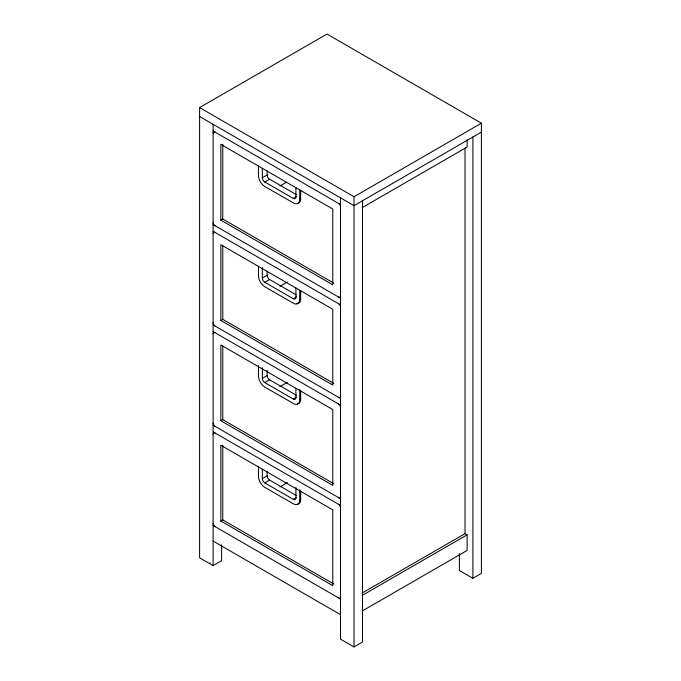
<?xml version="1.0" encoding="UTF-8"?>
<svg xmlns="http://www.w3.org/2000/svg" width="681" height="681" viewBox="0 0 681 681"><rect width="100%" height="100%" fill="white"/><g stroke="black" fill="none" stroke-linecap="round" stroke-linejoin="round"><path stroke-width="1.02" d="M299.776 189.82L299.657 200.572A9.211 5.312 60 0 1 294.09 203.33L264.781 186.458A8.921 5.15 60 0 1 258.474 175.536L258.474 166.045M300.738 190.246L300.627 200.018A9.211 5.312 60 0 1 298.048 203.142M299.776 290.115L299.657 300.866A9.211 5.312 60 0 1 294.09 303.624L264.781 286.752A8.921 5.15 60 0 1 258.474 275.822L258.474 266.331M300.738 290.54L300.627 300.304A9.211 5.312 60 0 1 296.627 303.513M299.776 389.421L299.657 401.16A9.211 5.312 60 0 1 294.09 403.918L264.781 387.046A8.921 5.15 60 0 1 258.474 376.116L258.474 365.569M300.738 390.834L300.627 400.598A9.211 5.312 60 0 1 297.359 403.833M299.776 489.716L299.657 501.454A9.211 5.312 60 0 1 294.09 504.212L264.781 487.341A8.921 5.15 60 0 1 258.474 476.411L258.474 466.919M300.738 491.129L300.627 500.893A9.211 5.312 60 0 1 297.359 504.127M221.606 544.749L221.606 560.701L213.11 565.605L199.601 557.799L199.601 107.598L326.991 34.05L481.399 123.201L481.399 573.402L472.903 578.305L459.394 570.508L459.394 553.491M295.912 187.658L295.912 197.149A3.737 2.154 60 0 1 293.281 198.452L264.781 181.997A3.465 2 60 0 1 262.33 177.758L267.156 174.974L267.156 170.761M264.781 181.997L269.599 179.214L296.269 194.604M220.831 220.15L332.779 284.777L332.779 209.007L220.831 144.372L220.831 220.15L222.764 219.035L333.792 283.134M279.951 186.015L286.403 182.295M293.281 198.452L296.499 196.596M299.776 199.686L300.738 199.124M199.601 107.598L354.009 196.749L481.399 123.201M481.399 132.114L354.009 205.662L199.601 116.511M362.232 207.603L467.115 147.045L467.115 139.843M295.912 287.952L295.912 297.444A3.737 2.154 60 0 1 293.281 298.746L264.781 282.292A3.465 2 60 0 1 262.33 278.052L267.156 275.269L267.156 271.047M264.781 282.292L269.599 279.508L296.269 294.899M220.831 320.445L332.779 385.071L332.779 309.293L220.831 244.666L220.831 320.445L222.764 319.329L333.792 383.429M279.951 286.309L287.322 282.053M293.281 298.746L296.499 296.89M299.776 299.98L300.738 299.419M295.912 388.247L295.912 397.738A3.737 2.154 60 0 1 293.281 399.04L264.781 382.586A3.465 2 60 0 1 262.33 378.347L267.156 375.563L267.156 370.285M264.781 382.586L269.599 379.802L296.269 395.193M220.831 420.73L332.779 485.366L332.779 409.587L220.831 344.961L220.831 420.73L222.764 419.624L333.792 483.723M279.951 386.604L287.322 382.347M293.281 399.04L296.499 397.185M299.776 400.266L300.738 399.713M295.912 487.485L295.912 498.032A3.737 2.154 60 0 1 293.281 499.335L264.781 482.88A3.465 2 60 0 1 262.33 478.641L267.156 475.857L267.156 471.635M264.781 482.88L269.599 480.096L296.269 495.487M220.831 521.025L332.779 585.66L332.779 509.882L220.831 445.246L220.831 521.025L222.764 519.909L333.792 584.017M279.951 486.889L287.322 482.642M293.281 499.335L296.499 497.479M299.776 500.561L300.738 500.007M361.986 593.134L465.029 533.64L465.029 147.964M362.232 595.398L467.115 534.849L467.115 550.444L362.232 611.002M340.5 197.856L340.5 639.153L354.009 646.95L362.505 642.047L362.505 200.759M213.11 130.999L340.5 204.547M213.11 224.602L340.5 298.15M213.11 231.293L340.5 304.841M213.11 324.897L340.5 398.445M213.11 331.587L340.5 405.135M464.544 533.359L467.115 534.849M213.11 425.191L340.5 498.739M213.11 431.882L340.5 505.421M213.11 525.485L340.5 599.033M213.11 541.089L340.5 614.637M472.903 137.017L472.903 578.305M354.009 196.749L354.009 646.95M262.33 168.267L262.33 177.758M262.33 267.505L262.33 278.052M262.33 367.8L262.33 378.347M262.33 469.149L262.33 478.641M222.764 144.312L222.764 219.035M222.764 245.654L222.764 319.329M222.764 345.948L222.764 419.624M222.764 445.187L222.764 519.909M213.11 124.317L213.11 565.605M338.568 203.432A2.733 1.575 60 0 1 340.5 206.777M340.5 295.92A2.733 1.575 60 0 1 338.568 297.035M215.043 225.717A2.733 1.575 60 0 1 213.11 222.381M213.11 133.229A2.733 1.575 60 0 1 215.043 132.114M269.599 179.214A3.465 2 60 0 1 267.156 174.974M338.568 504.315A2.733 1.575 60 0 1 340.5 507.651M340.5 596.803A2.733 1.575 60 0 1 338.568 597.918M215.043 526.6A2.733 1.575 60 0 1 213.11 523.255M213.11 434.103A2.733 1.575 60 0 1 215.043 432.988M269.599 480.096A3.465 2 60 0 1 267.156 475.857M338.568 404.02A2.733 1.575 60 0 1 340.5 407.357M340.5 496.509A2.733 1.575 60 0 1 338.568 497.624M215.043 426.306A2.733 1.575 60 0 1 213.11 422.961M213.11 333.818A2.733 1.575 60 0 1 215.043 332.703M269.599 379.802A3.465 2 60 0 1 267.156 375.563M338.568 303.726A2.733 1.575 60 0 1 340.5 307.071M340.5 396.214A2.733 1.575 60 0 1 338.568 397.329M215.043 326.012A2.733 1.575 60 0 1 213.11 322.666M213.11 233.523A2.733 1.575 60 0 1 215.043 232.408M269.599 279.508A3.465 2 60 0 1 267.156 275.269M210.148 562.949A1.141 0.664 0 0 1 209.91 562.846"/></g></svg>
